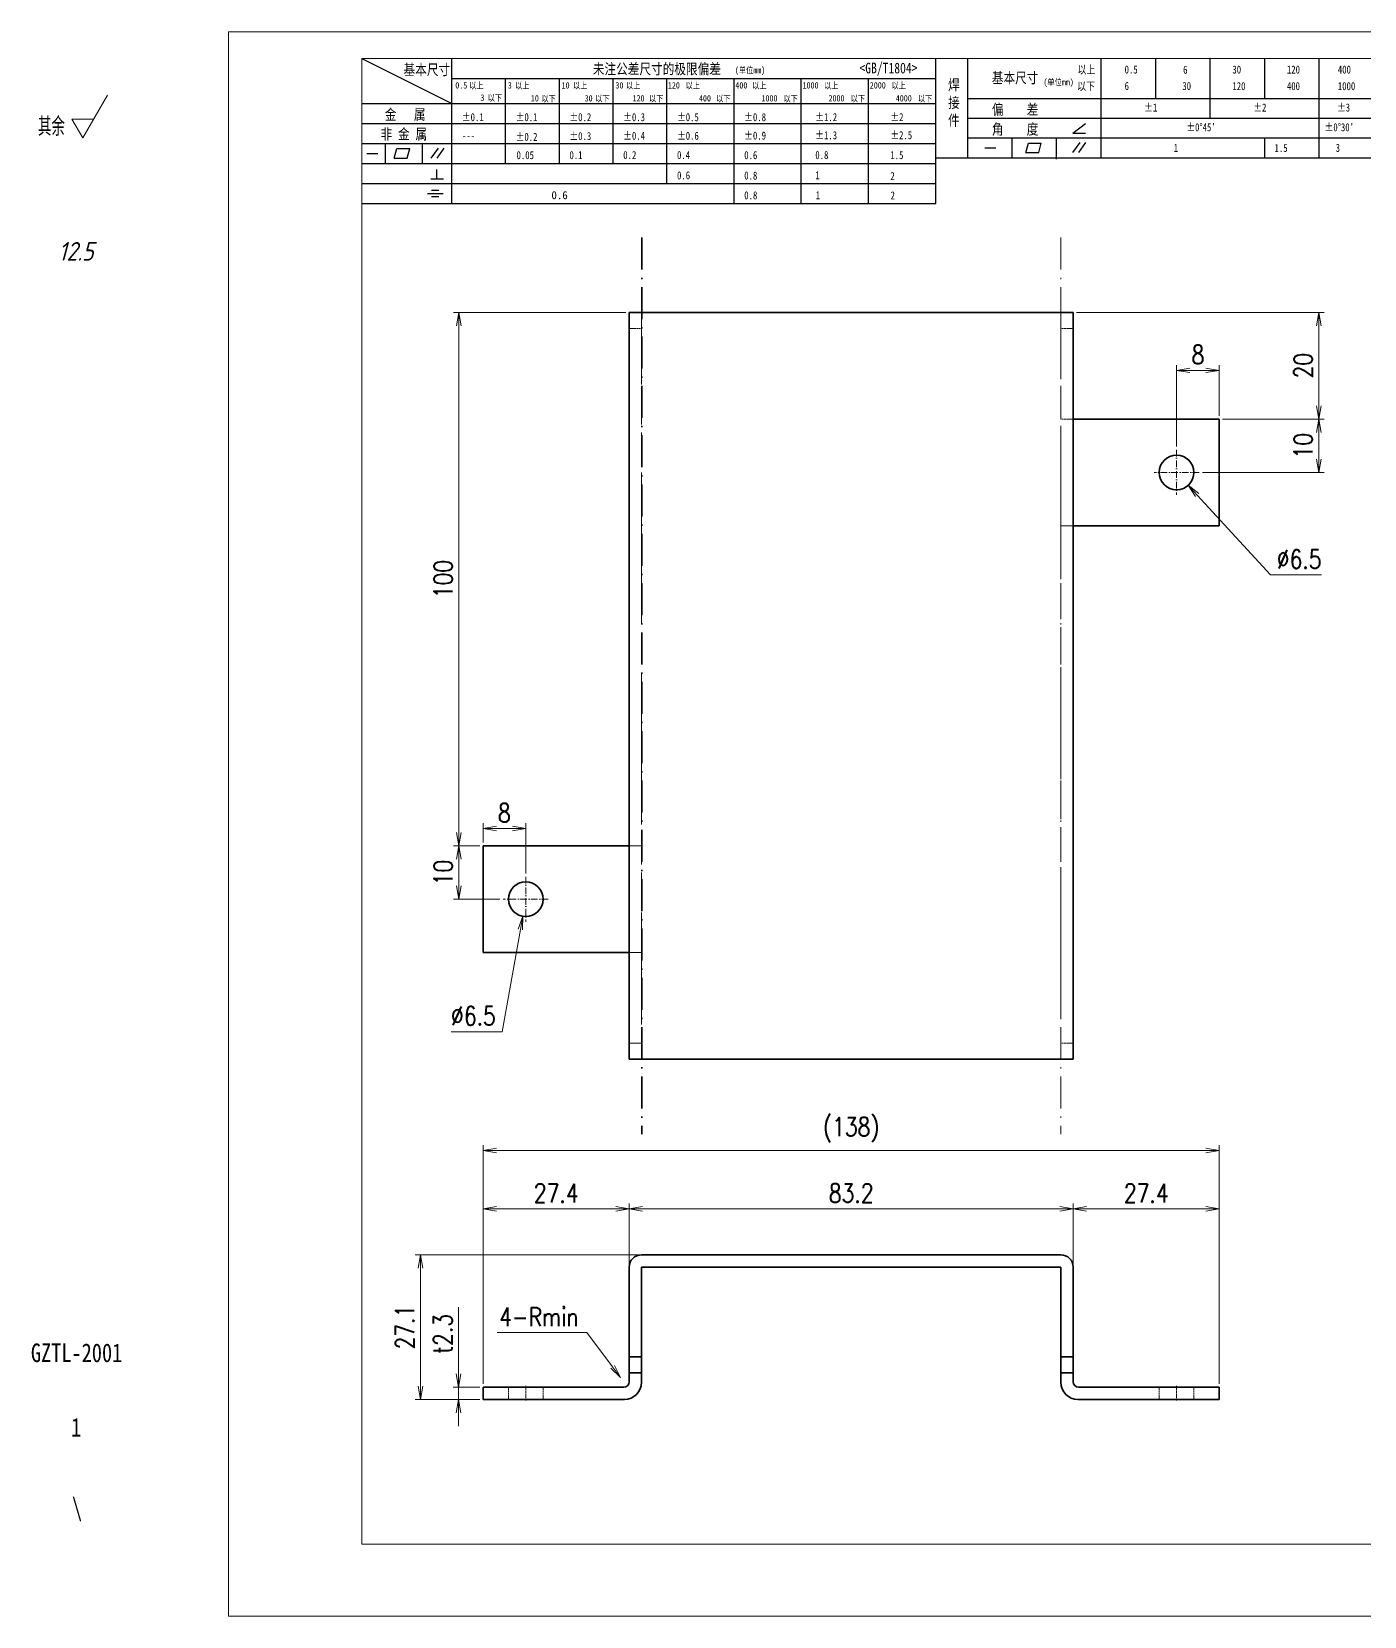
# Model space of a CAD drawing. Header units: millimetres. Extents: x 1333 to 58474, y -42879 to 3618.
# Drawn here: x 55382.7 to 55632.4, y 712.6 to 1009.6 of the extents above; entities that cross this region are included whole.
import ezdxf
from ezdxf.enums import TextEntityAlignment as Align

# ---------------------------------------------------------------- set-up
doc = ezdxf.new("R2010")
doc.units = ezdxf.units.MM
doc.header["$LTSCALE"] = 0.5
for name, pattern in [('AM_ISO02W050x2', [3.75, 3, -0.75]), ('AM_ISO08W050x2', [9, 6, -0.75, 1.5, -0.75]), ('DASHDOT', [18.5, 12, -3, 0.5, -3]), ('DASHED', [15, 12, -3]), ('DOT2', [0.125, 0, -0.125])]:
    doc.linetypes.add(name, pattern=pattern)
for name, color, linetype, lineweight in [('中心线', 2, 'AM_ISO08W050x2', 18), ('图框', 7, 'Continuous', 18), ('标注线', 3, 'Continuous', 18), ('虚线', 1, 'AM_ISO02W050x2', 18)]:
    doc.layers.add(name, color=color, linetype=linetype, lineweight=lineweight)
doc.layers.add('图\\M+19E79\\M+195B6\\M+18E9A', color=7, linetype='Continuous')
doc.layers.add('数量', color=7, linetype='Continuous')
doc.layers.add('打印', color=7, linetype='Continuous', lineweight=15, plot=False)
doc.layers.add('打印-禁用', color=7, linetype='Continuous', lineweight=15, plot=False)
doc.styles.add('DIM', font='romans.shx', dxfattribs={"width": 0.8, "bigfont": 'bigfont.shx'})
doc.styles.add('国标', font='simfang.ttf', dxfattribs={"width": 0.8})
doc.styles.add('机械长仿宋', font='gbenor.shx', dxfattribs={"height": 1, "bigfont": 'gbcbig.shx'})
doc.dimstyles.new('DEH 1-1$0', dxfattribs={"dimtxt": 3.5, "dimasz": 2.5, "dimexe": 1, "dimexo": 0.625, "dimgap": 1.2, "dimtad": 1, "dimzin": 9, "dimdsep": 46, "dimtxsty": 'DIM', "dimblk": 'OPEN', "dimcen": 0, "dimclrd": 8, "dimclre": 8, "dimclrt": 2, "dimazin": 2, "dimtfac": 0.5, "dimtmove": 0, "dimatfit": 3, "dimldrblk": 'OPEN', "dimfxl": 0, "dimtolj": 2, "dimlwd": 18, "dimlwe": 18, "dimarcsym": 0})
doc.dimstyles.new('DEH 1-1$3', dxfattribs={"dimtxt": 3.5, "dimasz": 2.5, "dimexe": 1, "dimexo": 0.625, "dimgap": 1.2, "dimtad": 1, "dimtoh": 1, "dimdsep": 46, "dimtxsty": 'DIM', "dimblk": 'OPEN', "dimcen": 0, "dimclrd": 8, "dimclre": 8, "dimclrt": 2, "dimazin": 2, "dimtfac": 0.5, "dimtofl": 0, "dimtmove": 0, "dimatfit": 3, "dimldrblk": 'OPEN', "dimfxl": 0, "dimtolj": 2, "dimlwd": 18, "dimlwe": 18, "dimarcsym": 0})
doc.dimstyles.new('DEH 1-1$4', dxfattribs={"dimtxt": 3.5, "dimasz": 2.5, "dimexe": 1, "dimexo": 0.625, "dimgap": 1.2, "dimtad": 1, "dimtoh": 1, "dimdsep": 46, "dimtxsty": 'DIM', "dimblk": 'OPEN', "dimcen": 0, "dimclrd": 8, "dimclre": 8, "dimclrt": 2, "dimazin": 2, "dimtfac": 0.5, "dimtofl": 0, "dimtmove": 0, "dimatfit": 3, "dimldrblk": 'OPEN', "dimfxl": 0, "dimtolj": 2, "dimlwd": 18, "dimlwe": 18, "dimarcsym": 0})

# ---------------------------------------------------------------- blocks, each defined once
blk = doc.blocks.new('FINISHER_TR')
at = {"layer": '标注线'}
for p, q in [((0, 0), (4.62, 8)), ((-2.02, 3.5), (0, 0)), ((2.02, 3.5), (-2.02, 3.5))]:
    blk.add_line(p, q, dxfattribs=at)
at = {"layer": '标注线', "color": 2, "style": '机械长仿宋', "oblique": 15}
blk.add_attdef('0.0', text='', height=3.5, dxfattribs=at).set_placement((2.03, -24.04), align=Align.BOTTOM_RIGHT)
blk = doc.blocks.new('其余12.5')
at = {"layer": '标注线'}
blk.add_blockref('FINISHER_TR', (0, 0), dxfattribs=at).add_auto_attribs({'0.0': '12.5'})
at = {"layer": '标注线', "color": 7, "linetype": 'DOT2', "style": '机械长仿宋'}
blk.add_text('其余', height=3.5, dxfattribs=at).set_placement((-8.38, 0.4))
blk = doc.blocks.new('GZDEH零件A3图框V01版')
at = {"layer": '图\\M+19E79\\M+195B6\\M+18E9A', "color": 9}
for p, q in [((2882.49, -1554.46), (2899.37, -1562.92)), ((2899.37, -1581.67), (2899.37, -1554.46)), ((2990.09, -1581.67), (2990.09, -1554.46)), ((2996.09, -1573.08), (2996.09, -1554.46)), ((3021.09, -1561.98), (3021.09, -1554.46)), ((3031.31, -1561.98), (3031.31, -1554.46)), ((3041.53, -1561.98), (3041.53, -1554.46)), ((3051.75, -1561.98), (3051.75, -1554.46)), ((3061.98, -1561.98), (3061.98, -1554.46)), ((2899.37, -1558.24), (2990.09, -1558.24)), ((2909.45, -1574.17), (2909.45, -1558.24)), ((2919.53, -1574.17), (2919.53, -1558.24)), ((2929.61, -1574.17), (2929.61, -1558.24)), ((2939.69, -1577.92), (2939.69, -1558.24)), ((2952.29, -1581.67), (2952.29, -1558.24)), ((2964.89, -1581.67), (2964.89, -1558.24)), ((2977.49, -1581.67), (2977.49, -1558.24)), ((2996.09, -1561.98), (3113.09, -1561.98)), ((3021.09, -1573.08), (3021.09, -1561.98)), ((3041.53, -1565.68), (3041.53, -1561.98)), ((3061.98, -1573.08), (3061.98, -1561.98)), ((2882.49, -1562.92), (2990.09, -1562.92)), ((2882.49, -1566.67), (2990.09, -1566.67)), ((2996.09, -1565.68), (3113.09, -1565.68)), ((3015.75, -1568.51), (3018.15, -1566.66)), ((2882.49, -1570.42), (2990.09, -1570.42)), ((2886.92, -1574.12), (2886.92, -1570.42)), ((2893.91, -1574.12), (2893.91, -1570.42)), ((2996.09, -1569.38), (3113.09, -1569.38)), ((3004.42, -1573.08), (3004.42, -1569.38)), ((3006.97, -1572.12), (3007.45, -1570.33)), ((3007.45, -1570.33), (3009.86, -1570.33)), ((3009.39, -1572.12), (3009.86, -1570.33)), ((3012.75, -1573.08), (3012.75, -1569.38)), ((3015.75, -1568.51), (3018.15, -1568.51)), ((3015.81, -1572.12), (3017.15, -1570.26)), ((3016.89, -1572.12), (3018.23, -1570.26)), ((3051.75, -1573.08), (3051.75, -1569.38)), ((2883.43, -1572.27), (2885.49, -1572.27)), ((2888.59, -1573.16), (2889.07, -1571.37)), ((2888.59, -1573.16), (2891, -1573.16)), ((2889.07, -1571.37), (2891.48, -1571.37)), ((2891, -1573.16), (2891.48, -1571.37)), ((2895.52, -1573.16), (2896.85, -1571.3)), ((2896.6, -1573.16), (2897.94, -1571.3)), ((2990.09, -1573.08), (3113.09, -1573.08)), ((2999.26, -1571.23), (3001.32, -1571.23)), ((3006.97, -1572.12), (3009.39, -1572.12)), ((3012.75, -1573.33), (3012.75, -1573.08)), ((2882.49, -1574.17), (2990.09, -1574.17)), ((2895.42, -1577.05), (2897.81, -1577.05)), ((2896.58, -1577.05), (2896.58, -1575.28)), ((2882.49, -1577.92), (2990.09, -1577.92)), ((2894.79, -1579.77), (2897.77, -1579.77)), ((2895.57, -1579.17), (2896.92, -1579.17)), ((2882.49, -1581.67), (2990.09, -1581.67)), ((2895.57, -1580.37), (2896.93, -1580.37))]:
    blk.add_line(p, q, dxfattribs=at)
at = {"layer": '图框', "linetype": 'Continuous'}
for p, q in [((2882.49, -1554.46), (2882.49, -1832.96)), ((3272.49, -1554.46), (2882.49, -1554.46)), ((2882.49, -1832.96), (3272.49, -1832.96))]:
    blk.add_line(p, q, dxfattribs=at)
at = {"layer": '打印-禁用', "linetype": 'Continuous'}
for p, q in [((2857.49, -1549.46), (2857.49, -1846.46)), ((3277.49, -1549.46), (2857.49, -1549.46)), ((2857.49, -1846.46), (3277.49, -1846.46))]:
    blk.add_line(p, q, dxfattribs=at)
at = {"layer": '图\\M+19E79\\M+195B6\\M+18E9A', "color": 9, "style": '国标', "width": 0.8}
for s, height, p in [('基本尺寸', 2, (2890.33, -1557.58)), ('未注公差尺寸的极限偏差', 2, (2925.81, -1557.44)), ('<GB/T1804>', 2, (2975.78, -1557.27)), ('以上', 1.5, (3016.64, -1557.33)), ('0.5', 1.5, (3025.49, -1557.3)), ('6', 1.5, (3036.45, -1557.34)), ('30', 1.5, (3045.69, -1557.31)), ('120', 1.5, (3055.91, -1557.31)), ('400', 1.5, (3065.46, -1557.31)), ('30', 1.2, (2930.04, -1560.11)), ('基本尺寸', 2, (3000.6, -1559.1)), ('以下', 1.5, (3016.58, -1560.43)), ('6', 1.5, (3025.49, -1560.38)), ('30', 1.5, (3036.31, -1560.39)), ('120', 1.5, (3045.69, -1560.41)), ('400', 1.5, (3055.91, -1560.41)), ('1000', 1.5, (3065.46, -1560.41)), ('金   属', 2, (2886.82, -1565.98)), ('±0.1', 1.5, (2901.27, -1566.23)), ('±0.1', 1.5, (2911.35, -1566.23)), ('±0.2', 1.5, (2921.43, -1566.23)), ('±0.3', 1.5, (2931.51, -1566.23)), ('±0.5', 1.5, (2941.59, -1566.23)), ('±0.8', 1.5, (2954.19, -1566.23)), ('±1.2', 1.5, (2967.51, -1566.23)), ('±2', 1.5, (2981.58, -1566.23)), ('偏    差', 2, (3000.6, -1565.04)), ('±1', 1.5, (3029.16, -1564.42)), ('±2', 1.5, (3049.61, -1564.42)), ('±3', 1.5, (3065.3, -1564.42)), ('非 金 属', 2, (2886.02, -1569.65)), ('±0.3', 1.5, (2921.43, -1569.77)), ('±0.4', 1.5, (2931.51, -1569.71)), ('±0.6', 1.5, (2941.59, -1569.71)), ('±0.9', 1.5, (2954.19, -1569.68)), ('±1.3', 1.5, (2967.51, -1569.62)), ('±2.5', 1.5, (2981.58, -1569.61)), ('角    度', 2, (3000.6, -1568.74)), ("±0%%D45'", 1.5, (3037.06, -1568.12)), ("±0%%D30'", 1.5, (3062.98, -1568.12)), ('---', 1.5, (2901.27, -1569.65)), ('±0.2', 1.5, (2911.35, -1569.92)), ('1', 1.5, (3034.69, -1571.98)), ('1.5', 1.5, (3053.59, -1572.01)), ('3', 1.5, (3065.05, -1571.98)), ('0.1', 1.5, (2921.43, -1573.34)), ('0.2', 1.5, (2931.51, -1573.33)), ('0.4', 1.5, (2941.59, -1573.33)), ('0.6', 1.5, (2954.19, -1573.35)), ('0.8', 1.5, (2967.51, -1573.33)), ('1.5', 1.5, (2981.58, -1573.34)), ('0.6', 1.5, (2941.59, -1577.14)), ('0.8', 1.5, (2954.19, -1577.17)), ('1', 1.5, (2967.51, -1577.12)), ('2', 1.5, (2981.58, -1577.26)), ('0.8', 1.5, (2954.19, -1580.87)), ('1', 1.5, (2967.59, -1580.86)), ('2', 1.5, (2981.62, -1580.89))]:
    blk.add_text(s, height=height, dxfattribs=at).set_placement(p)
at = {"layer": '图\\M+19E79\\M+195B6\\M+18E9A', "color": 9, "lineweight": 15, "style": '国标', "width": 0.8}
for s, p in [('(单位mm)', (2952.44, -1557.27)), ('0.5', (2900.03, -1560.11)), ('以上', (2902.64, -1560.16)), ('3', (2909.88, -1560.11)), ('以上', (2911.25, -1560.16)), ('10', (2919.96, -1560.11)), ('以上', (2922.09, -1560.16)), ('以上', (2932.02, -1560.16)), ('120', (2939.88, -1560.11)), ('以上', (2943.21, -1560.16)), ('400', (2952.52, -1560.11)), ('以上', (2955.68, -1560.16)), ('1000', (2965.12, -1560.11)), ('以上', (2969.16, -1560.16)), ('2000', (2977.72, -1560.11)), ('以上', (2981.8, -1560.16)), ('(单位mm)', (3010.27, -1559.51)), ('3', (2904.73, -1562.41)), ('以下', (2906.1, -1562.46)), ('10', (2914.19, -1562.54)), ('以下', (2916.18, -1562.59)), ('30', (2924.27, -1562.54)), ('以下', (2926.26, -1562.59)), ('120', (2933.26, -1562.54)), ('以下', (2936.34, -1562.59)), ('400', (2945.7, -1562.54)), ('以下', (2948.94, -1562.59)), ('1000', (2957.41, -1562.54)), ('以下', (2961.54, -1562.59)), ('2000', (2969.99, -1562.54)), ('以下', (2974.14, -1562.59)), ('4000', (2982.59, -1562.54)), ('以下', (2986.74, -1562.59))]:
    blk.add_text(s, height=1.2, dxfattribs=at).set_placement(p)
at = {"layer": '图\\M+19E79\\M+195B6\\M+18E9A', "color": 9, "lineweight": 13, "style": '国标'}
blk.add_text('0.6', height=1.5, dxfattribs=at).set_placement((2918.05, -1580.85))
at = {"layer": '图\\M+19E79\\M+195B6\\M+18E9A', "color": 9, "insert": (2992.39, -1558.41), "char_height": 2, "width": 3.1877, "attachment_point": 1, "style": '国标'}
blk.add_mtext('焊\\P接\\P件', dxfattribs=at)
at = {"layer": '图\\M+19E79\\M+195B6\\M+18E9A', "color": 9, "insert": (2911.51, -1573.37), "char_height": 1.5, "attachment_point": 7, "style": '国标'}
blk.add_mtext_dynamic_manual_height_columns('0.05', width=5.1982, gutter_width=12.5, heights=[0], dxfattribs=at)
blk = doc.blocks.new('DEH A3')
at = {"layer": '图框'}
blk.add_blockref('GZDEH零件A3图框V01版', (-2857.49, 1846.46), dxfattribs=at)
blk = doc.blocks.new('_Open')
at = {"color": 0, "linetype": 'ByBlock', "lineweight": -2}
for p, q in [((-1, 0.17), (0, 0)), ((-1, -0.17), (0, 0)), ((0, 0), (-1, 0))]:
    blk.add_line(p, q, dxfattribs=at)
blk = doc.blocks.new('*D130')
at = {"layer": 'Defpoints', "color": 0, "transparency": 16777216}
for p in [(55467.26, 860.2), (55467.26, 856.95), (55475.26, 851.18)]:
    blk.add_point(p, dxfattribs=at)
at = {"layer": '标注线', "color": 8, "lineweight": 18, "transparency": 16777216}
for p, q in [((55467.26, 857.58), (55467.26, 861.2)), ((55472.76, 860.2), (55469.76, 860.2)), ((55475.26, 851.8), (55475.26, 861.2))]:
    blk.add_line(p, q, dxfattribs=at)
at = {"layer": '标注线', "color": 8, "lineweight": 18, "transparency": 16777216, "xscale": 2.5, "yscale": 2.5, "zscale": 2.5, "rotation": 180}
blk.add_blockref('_Open', (55467.26, 860.2), dxfattribs=at)
at = {"layer": '标注线', "color": 8, "lineweight": 18, "transparency": 16777216, "xscale": 2.5, "yscale": 2.5, "zscale": 2.5}
blk.add_blockref('_Open', (55475.26, 860.2), dxfattribs=at)
at = {"layer": '标注线', "color": 2, "transparency": 16777216, "insert": (55471.26, 863.15), "char_height": 3.5, "attachment_point": 5, "style": 'DIM'}
blk.add_mtext('\\A2;8', dxfattribs=at)
blk = doc.blocks.new('*D131')
at = {"layer": 'Defpoints', "color": 0, "transparency": 16777216}
for p in [(55462.73, 856.95), (55467.26, 856.95), (55471.03, 846.95)]:
    blk.add_point(p, dxfattribs=at)
at = {"layer": '标注线', "color": 8, "lineweight": 18, "transparency": 16777216}
for p, q in [((55466.63, 856.95), (55461.73, 856.95)), ((55462.73, 849.45), (55462.73, 854.45)), ((55470.41, 846.95), (55461.73, 846.95))]:
    blk.add_line(p, q, dxfattribs=at)
at = {"layer": '标注线', "color": 8, "lineweight": 18, "transparency": 16777216, "xscale": 2.5, "yscale": 2.5, "zscale": 2.5}
for p, rotation in [((55462.73, 856.95), 90), ((55462.73, 846.95), 270)]:
    blk.add_blockref('_Open', p, dxfattribs=dict(at, rotation=rotation))
at = {"layer": '标注线', "color": 2, "transparency": 16777216, "insert": (55459.78, 851.95), "char_height": 3.5, "attachment_point": 5, "rotation": 90, "style": 'DIM'}
blk.add_mtext('\\A2;10', dxfattribs=at)
blk = doc.blocks.new('*D132')
at = {"layer": 'Defpoints', "color": 0, "transparency": 16777216}
for p in [(55462.73, 956.95), (55494.66, 956.95), (55467.26, 856.95)]:
    blk.add_point(p, dxfattribs=at)
at = {"layer": '标注线', "color": 8, "lineweight": 18, "transparency": 16777216}
for p, q in [((55494.03, 956.95), (55461.73, 956.95)), ((55462.73, 859.45), (55462.73, 954.45)), ((55466.63, 856.95), (55461.73, 856.95))]:
    blk.add_line(p, q, dxfattribs=at)
at = {"layer": '标注线', "color": 8, "lineweight": 18, "transparency": 16777216, "xscale": 2.5, "yscale": 2.5, "zscale": 2.5}
for p, rotation in [((55462.73, 956.95), 90), ((55462.73, 856.95), 270)]:
    blk.add_blockref('_Open', p, dxfattribs=dict(at, rotation=rotation))
at = {"layer": '标注线', "color": 2, "transparency": 16777216, "insert": (55459.78, 906.95), "char_height": 3.5, "attachment_point": 5, "rotation": 90, "style": 'DIM'}
blk.add_mtext('\\A2;100', dxfattribs=at)
blk = doc.blocks.new('*D133')
at = {"layer": 'Defpoints', "color": 0, "transparency": 16777216}
for p in [(55467.26, 788.91), (55494.66, 778.01), (55467.26, 755.51)]:
    blk.add_point(p, dxfattribs=at)
at = {"layer": '标注线', "color": 8, "lineweight": 18, "transparency": 16777216}
for p, q in [((55467.26, 756.13), (55467.26, 789.91)), ((55492.16, 788.91), (55469.76, 788.91)), ((55494.66, 778.63), (55494.66, 789.91))]:
    blk.add_line(p, q, dxfattribs=at)
at = {"layer": '标注线', "color": 8, "lineweight": 18, "transparency": 16777216, "xscale": 2.5, "yscale": 2.5, "zscale": 2.5, "rotation": 180}
blk.add_blockref('_Open', (55467.26, 788.91), dxfattribs=at)
at = {"layer": '标注线', "color": 8, "lineweight": 18, "transparency": 16777216, "xscale": 2.5, "yscale": 2.5, "zscale": 2.5}
blk.add_blockref('_Open', (55494.66, 788.91), dxfattribs=at)
at = {"layer": '标注线', "color": 2, "transparency": 16777216, "insert": (55480.96, 791.86), "char_height": 3.5, "attachment_point": 5, "style": 'DIM'}
blk.add_mtext('\\A2;27.4', dxfattribs=at)
blk = doc.blocks.new('*D134')
at = {"layer": 'Defpoints', "color": 0, "transparency": 16777216}
for p in [(55577.86, 788.91), (55494.66, 778.01), (55577.86, 778.01)]:
    blk.add_point(p, dxfattribs=at)
at = {"layer": '标注线', "color": 8, "lineweight": 18, "transparency": 16777216}
for p, q in [((55494.66, 778.63), (55494.66, 789.91)), ((55497.16, 788.91), (55575.36, 788.91)), ((55577.86, 778.63), (55577.86, 789.91))]:
    blk.add_line(p, q, dxfattribs=at)
at = {"layer": '标注线', "color": 8, "lineweight": 18, "transparency": 16777216, "xscale": 2.5, "yscale": 2.5, "zscale": 2.5, "rotation": 180}
blk.add_blockref('_Open', (55494.66, 788.91), dxfattribs=at)
at = {"layer": '标注线', "color": 8, "lineweight": 18, "transparency": 16777216, "xscale": 2.5, "yscale": 2.5, "zscale": 2.5}
blk.add_blockref('_Open', (55577.86, 788.91), dxfattribs=at)
at = {"layer": '标注线', "color": 2, "transparency": 16777216, "insert": (55536.26, 791.86), "char_height": 3.5, "attachment_point": 5, "style": 'DIM'}
blk.add_mtext('\\A2;83.2', dxfattribs=at)
blk = doc.blocks.new('*D135')
at = {"layer": 'Defpoints', "color": 0, "transparency": 16777216}
for p in [(55605.26, 788.91), (55577.86, 778.01), (55605.26, 755.51)]:
    blk.add_point(p, dxfattribs=at)
at = {"layer": '标注线', "color": 8, "lineweight": 18, "transparency": 16777216}
for p, q in [((55577.86, 778.63), (55577.86, 789.91)), ((55580.36, 788.91), (55602.76, 788.91)), ((55605.26, 756.13), (55605.26, 789.91))]:
    blk.add_line(p, q, dxfattribs=at)
at = {"layer": '标注线', "color": 8, "lineweight": 18, "transparency": 16777216, "xscale": 2.5, "yscale": 2.5, "zscale": 2.5, "rotation": 180}
blk.add_blockref('_Open', (55577.86, 788.91), dxfattribs=at)
at = {"layer": '标注线', "color": 8, "lineweight": 18, "transparency": 16777216, "xscale": 2.5, "yscale": 2.5, "zscale": 2.5}
blk.add_blockref('_Open', (55605.26, 788.91), dxfattribs=at)
at = {"layer": '标注线', "color": 2, "transparency": 16777216, "insert": (55591.56, 791.86), "char_height": 3.5, "attachment_point": 5, "style": 'DIM'}
blk.add_mtext('\\A2;27.4', dxfattribs=at)
blk = doc.blocks.new('*D136')
at = {"layer": 'Defpoints', "color": 0, "transparency": 16777216}
for p in [(55577.86, 956.95), (55605.26, 936.95), (55623.92, 936.95)]:
    blk.add_point(p, dxfattribs=at)
at = {"layer": '标注线', "color": 8, "lineweight": 18, "transparency": 16777216}
for p, q in [((55578.48, 956.95), (55624.92, 956.95)), ((55623.92, 954.45), (55623.92, 939.45)), ((55605.88, 936.95), (55624.92, 936.95))]:
    blk.add_line(p, q, dxfattribs=at)
at = {"layer": '标注线', "color": 8, "lineweight": 18, "transparency": 16777216, "xscale": 2.5, "yscale": 2.5, "zscale": 2.5}
for p, rotation in [((55623.92, 956.95), 90), ((55623.92, 936.95), 270)]:
    blk.add_blockref('_Open', p, dxfattribs=dict(at, rotation=rotation))
at = {"layer": '标注线', "color": 2, "transparency": 16777216, "insert": (55620.97, 946.95), "char_height": 3.5, "attachment_point": 5, "rotation": 90, "style": 'DIM'}
blk.add_mtext('\\A2;20', dxfattribs=at)
blk = doc.blocks.new('*D137')
at = {"layer": 'Defpoints', "color": 0, "transparency": 16777216}
for p in [(55605.26, 936.95), (55601.48, 926.95), (55623.92, 926.95)]:
    blk.add_point(p, dxfattribs=at)
at = {"layer": '标注线', "color": 8, "lineweight": 18, "transparency": 16777216}
for p, q in [((55605.88, 936.95), (55624.92, 936.95)), ((55623.92, 934.45), (55623.92, 929.45)), ((55602.11, 926.95), (55624.92, 926.95))]:
    blk.add_line(p, q, dxfattribs=at)
at = {"layer": '标注线', "color": 8, "lineweight": 18, "transparency": 16777216, "xscale": 2.5, "yscale": 2.5, "zscale": 2.5}
for p, rotation in [((55623.92, 936.95), 90), ((55623.92, 926.95), 270)]:
    blk.add_blockref('_Open', p, dxfattribs=dict(at, rotation=rotation))
at = {"layer": '标注线', "color": 2, "transparency": 16777216, "insert": (55620.97, 931.95), "char_height": 3.5, "attachment_point": 5, "rotation": 90, "style": 'DIM'}
blk.add_mtext('\\A2;10', dxfattribs=at)
blk = doc.blocks.new('*D138')
at = {"layer": 'Defpoints', "color": 0, "transparency": 16777216}
for p in [(55605.26, 946.08), (55605.26, 936.95), (55597.26, 931.18)]:
    blk.add_point(p, dxfattribs=at)
at = {"layer": '标注线', "color": 8, "lineweight": 18, "transparency": 16777216}
for p, q in [((55597.26, 931.8), (55597.26, 947.08)), ((55599.76, 946.08), (55602.76, 946.08)), ((55605.26, 937.58), (55605.26, 947.08))]:
    blk.add_line(p, q, dxfattribs=at)
at = {"layer": '标注线', "color": 8, "lineweight": 18, "transparency": 16777216, "xscale": 2.5, "yscale": 2.5, "zscale": 2.5, "rotation": 180}
blk.add_blockref('_Open', (55597.26, 946.08), dxfattribs=at)
at = {"layer": '标注线', "color": 8, "lineweight": 18, "transparency": 16777216, "xscale": 2.5, "yscale": 2.5, "zscale": 2.5}
blk.add_blockref('_Open', (55605.26, 946.08), dxfattribs=at)
at = {"layer": '标注线', "color": 2, "transparency": 16777216, "insert": (55601.26, 949.03), "char_height": 3.5, "attachment_point": 5, "style": 'DIM'}
blk.add_mtext('\\A2;8', dxfattribs=at)
blk = doc.blocks.new('*D139')
at = {"layer": 'Defpoints', "color": 0, "transparency": 16777216}
for p in [(55455.54, 780.31), (55496.96, 780.31), (55467.26, 753.21)]:
    blk.add_point(p, dxfattribs=at)
at = {"layer": '标注线', "color": 8, "lineweight": 18, "transparency": 16777216}
for p, q in [((55496.33, 780.31), (55454.54, 780.31)), ((55455.54, 755.71), (55455.54, 777.81)), ((55466.63, 753.21), (55454.54, 753.21))]:
    blk.add_line(p, q, dxfattribs=at)
at = {"layer": '标注线', "color": 8, "lineweight": 18, "transparency": 16777216, "xscale": 2.5, "yscale": 2.5, "zscale": 2.5}
for p, rotation in [((55455.54, 780.31), 90), ((55455.54, 753.21), 270)]:
    blk.add_blockref('_Open', p, dxfattribs=dict(at, rotation=rotation))
at = {"layer": '标注线', "color": 2, "transparency": 16777216, "insert": (55452.59, 766.76), "char_height": 3.5, "attachment_point": 5, "rotation": 90, "style": 'DIM'}
blk.add_mtext('\\A2;27.1', dxfattribs=at)
blk = doc.blocks.new('*D140')
at = {"layer": 'Defpoints', "color": 0, "transparency": 16777216}
for p in [(55462.67, 755.51), (55467.26, 755.51), (55467.26, 753.21)]:
    blk.add_point(p, dxfattribs=at)
at = {"layer": '标注线', "color": 8, "lineweight": 18, "transparency": 16777216}
for p, q in [((55462.67, 758.01), (55462.67, 770.51)), ((55466.63, 755.51), (55461.67, 755.51)), ((55462.67, 753.21), (55462.67, 755.51)), ((55466.63, 753.21), (55461.67, 753.21)), ((55462.67, 750.71), (55462.67, 748.21))]:
    blk.add_line(p, q, dxfattribs=at)
at = {"layer": '标注线', "color": 8, "lineweight": 18, "transparency": 16777216, "xscale": 2.5, "yscale": 2.5, "zscale": 2.5}
for p, rotation in [((55462.67, 755.51), 270), ((55462.67, 753.21), 90)]:
    blk.add_blockref('_Open', p, dxfattribs=dict(at, rotation=rotation))
at = {"layer": '标注线', "color": 2, "transparency": 16777216, "insert": (55459.72, 765.51), "char_height": 3.5, "attachment_point": 5, "rotation": 90, "style": 'DIM'}
blk.add_mtext('\\A2;t2.3', dxfattribs=at)
blk = doc.blocks.new('*D142')
at = {"layer": 'Defpoints', "color": 0, "transparency": 16777216}
for p in [(55595.06, 929.35), (55599.45, 924.55)]:
    blk.add_point(p, dxfattribs=at)
at = {"layer": '标注线', "color": 8, "lineweight": 18, "transparency": 16777216}
for p, q in [((55614.83, 907.74), (55601.14, 922.71)), ((55624.43, 907.74), (55614.83, 907.74))]:
    blk.add_line(p, q, dxfattribs=at)
at = {"layer": '标注线', "color": 8, "lineweight": 18, "transparency": 16777216, "xscale": 2.5, "yscale": 2.5, "zscale": 2.5, "rotation": 132.4460435005302}
blk.add_blockref('_Open', (55599.45, 924.55), dxfattribs=at)
at = {"layer": '标注线', "color": 2, "transparency": 16777216, "insert": (55620.23, 910.69), "char_height": 3.5, "attachment_point": 5, "style": 'DIM'}
blk.add_mtext('\\A2;∅6.5', dxfattribs=at)
blk = doc.blocks.new('*D143')
at = {"layer": 'Defpoints', "color": 0, "transparency": 16777216}
for p in [(55475.82, 850.15), (55474.69, 843.75)]:
    blk.add_point(p, dxfattribs=at)
at = {"layer": '标注线', "color": 8, "lineweight": 18, "transparency": 16777216}
for p, q in [((55470.85, 822.12), (55474.25, 841.29)), ((55461.25, 822.12), (55470.85, 822.12))]:
    blk.add_line(p, q, dxfattribs=at)
at = {"layer": '标注线', "color": 8, "lineweight": 18, "transparency": 16777216, "xscale": 2.5, "yscale": 2.5, "zscale": 2.5, "rotation": 79.93376767367087}
blk.add_blockref('_Open', (55474.69, 843.75), dxfattribs=at)
at = {"layer": '标注线', "color": 2, "transparency": 16777216, "insert": (55465.45, 825.07), "char_height": 3.5, "attachment_point": 5, "style": 'DIM'}
blk.add_mtext('\\A2;∅6.5', dxfattribs=at)
blk = doc.blocks.new('*D144')
at = {"layer": 'Defpoints', "color": 0, "transparency": 16777216}
for p in [(55493.05, 757.31), (55493.66, 756.51)]:
    blk.add_point(p, dxfattribs=at)
at = {"layer": '标注线', "color": 8, "lineweight": 18, "transparency": 16777216}
for p, q in [((55469.9, 765.73), (55486.7, 765.73)), ((55486.7, 765.73), (55491.55, 759.3))]:
    blk.add_line(p, q, dxfattribs=at)
at = {"layer": '标注线', "color": 8, "lineweight": 18, "transparency": 16777216, "xscale": 2.5, "yscale": 2.5, "zscale": 2.5, "rotation": 307.0490357405636}
blk.add_blockref('_Open', (55493.05, 757.31), dxfattribs=at)
at = {"layer": '标注线', "color": 2, "transparency": 16777216, "insert": (55477.7, 768.68), "char_height": 3.5, "attachment_point": 5, "style": 'DIM'}
blk.add_mtext('\\A2;{\\Fromans,bigfont|c134;4-Rmin}', dxfattribs=at)
blk = doc.blocks.new('*D149')
at = {"layer": 'Defpoints', "color": 0, "transparency": 16777216}
for p in [(55605.26, 799.87), (55467.26, 755.51), (55605.26, 756.13)]:
    blk.add_point(p, dxfattribs=at)
at = {"layer": '标注线', "color": 8, "lineweight": 18, "transparency": 16777216}
for p, q in [((55467.26, 756.13), (55467.26, 800.87)), ((55469.76, 799.87), (55602.76, 799.87)), ((55605.26, 756.76), (55605.26, 800.87))]:
    blk.add_line(p, q, dxfattribs=at)
at = {"layer": '标注线', "color": 8, "lineweight": 18, "transparency": 16777216, "xscale": 2.5, "yscale": 2.5, "zscale": 2.5, "rotation": 180}
blk.add_blockref('_Open', (55467.26, 799.87), dxfattribs=at)
at = {"layer": '标注线', "color": 8, "lineweight": 18, "transparency": 16777216, "xscale": 2.5, "yscale": 2.5, "zscale": 2.5}
blk.add_blockref('_Open', (55605.26, 799.87), dxfattribs=at)
at = {"layer": '标注线', "color": 2, "transparency": 16777216, "insert": (55536.26, 803.74), "char_height": 3.5, "attachment_point": 5, "style": 'DIM'}
blk.add_mtext('\\A2;(138)', dxfattribs=at)

msp = doc.modelspace()

# ---------------------------------------------------------------- linework, layer by layer
at = {"color": 7, "lineweight": 35}
for p, q in [((55494.656, 956.952), (55494.656, 816.952)), ((55575.556, 956.952), (55496.956, 956.952)), ((55577.856, 956.952), (55577.856, 816.952)), ((55605.256, 936.952), (55578.856, 936.952)), ((55605.256, 936.952), (55605.256, 916.952)), ((55578.856, 916.952), (55605.256, 916.952)), ((55493.656, 856.952), (55467.256, 856.952)), ((55467.256, 836.952), (55467.256, 856.952)), ((55493.656, 836.952), (55467.256, 836.952)), ((55575.556, 816.952), (55496.956, 816.952)), ((55575.556, 780.309), (55496.956, 780.309)), ((55497.056, 778.009), (55575.556, 778.009)), ((55493.656, 755.509), (55467.256, 755.509)), ((55578.856, 755.509), (55605.256, 755.509)), ((55467.256, 753.209), (55493.756, 753.209)), ((55578.756, 753.209), (55605.256, 753.209))]:
    msp.add_line(p, q, dxfattribs=at)
at = {"color": 7, "lineweight": 35, "ltscale": 0.0575}
for p, q in [((55494.656, 956.952), (55496.956, 956.952)), ((55575.556, 956.952), (55577.856, 956.952)), ((55494.656, 816.952), (55496.956, 816.952)), ((55575.556, 816.952), (55577.856, 816.952)), ((55496.956, 761.209), (55494.656, 761.209)), ((55577.856, 761.209), (55575.556, 761.209)), ((55496.956, 758.209), (55494.656, 758.209)), ((55577.856, 758.209), (55575.556, 758.209)), ((55467.256, 755.509), (55467.256, 753.209)), ((55605.256, 755.509), (55605.256, 753.209))]:
    msp.add_line(p, q, dxfattribs=at)
at = {"color": 7, "lineweight": 35, "ltscale": 0.025}
for p, q in [((55578.856, 936.952), (55577.856, 936.952)), ((55577.856, 916.952), (55578.856, 916.952)), ((55494.656, 856.952), (55493.656, 856.952)), ((55494.656, 836.952), (55493.656, 836.952))]:
    msp.add_line(p, q, dxfattribs=at)
at = {"color": 7, "lineweight": 35, "ltscale": 0.42}
for p, q in [((55494.656, 778.009), (55494.656, 761.209)), ((55575.556, 778.009), (55575.556, 761.209)), ((55577.856, 761.209), (55577.856, 778.009))]:
    msp.add_line(p, q, dxfattribs=at)
at = {"color": 7, "lineweight": 35, "ltscale": 0.4175}
msp.add_line((55496.956, 761.209), (55496.956, 777.909), dxfattribs=at)
at = {"color": 7, "lineweight": 35, "ltscale": 0.075}
for p, q in [((55494.656, 761.209), (55494.656, 758.209)), ((55496.956, 758.209), (55496.956, 761.209)), ((55575.556, 758.209), (55575.556, 761.209)), ((55577.856, 761.209), (55577.856, 758.209))]:
    msp.add_line(p, q, dxfattribs=at)
at = {"color": 7, "lineweight": 35, "ltscale": 0.0425}
for p, q in [((55494.656, 758.209), (55494.656, 756.509)), ((55577.856, 758.209), (55577.856, 756.509))]:
    msp.add_line(p, q, dxfattribs=at)
at = {"color": 7, "lineweight": 35, "ltscale": 0.045}
for p, q in [((55496.956, 756.409), (55496.956, 758.209)), ((55575.556, 758.209), (55575.556, 756.409))]:
    msp.add_line(p, q, dxfattribs=at)
at = {"color": 7, "lineweight": 35}
for centre in [(55597.256, 926.952), (55475.256, 846.952)]:
    msp.add_circle(centre, 3.25, dxfattribs=at)
for centre, radius, start, end in [((55496.956, 778.009), 2.3, 90, 180), ((55575.556, 778.009), 2.3, 0, 90), ((55497.056, 777.909), 0.1, 90, 180), ((55493.656, 756.509), 1, 270.00745, 359.99256), ((55493.755, 756.41), 3.2, 270.00361, 359.99637), ((55578.756, 756.41), 3.2, 180.00358, 269.99642), ((55578.856, 756.509), 1, 180.00742, 269.99258)]:
    msp.add_arc(centre, radius, start, end, dxfattribs=at)
at = {"layer": '中心线', "linetype": 'DASHDOT', "lineweight": 13}
for p, q in [((55496.956, 970.952), (55496.956, 802.952)), ((55497.056, 970.952), (55497.056, 802.952)), ((55575.556, 970.952), (55575.556, 802.952))]:
    msp.add_line(p, q, dxfattribs=at)
at = {"layer": '中心线', "linetype": 'DASHDOT', "lineweight": 13, "ltscale": 0.21125}
for p, q in [((55597.256, 931.177), (55597.256, 922.727)), ((55601.481, 926.952), (55593.031, 926.952)), ((55475.256, 851.177), (55475.256, 842.727)), ((55479.481, 846.952), (55471.031, 846.952))]:
    msp.add_line(p, q, dxfattribs=at)
at = {"layer": '中心线', "linetype": 'DASHDOT', "lineweight": 13, "ltscale": 0.069}
for p, q in [((55475.256, 752.979), (55475.256, 755.739)), ((55597.256, 752.979), (55597.256, 755.739))]:
    msp.add_line(p, q, dxfattribs=at)
at = {"layer": '打印'}
msp.add_lwpolyline([(55419.514, 1009.555), (55839.514, 1009.555), (55839.514, 712.555), (55419.514, 712.555)], close=True, dxfattribs=at)
at = {"layer": '虚线', "linetype": 'DASHED', "lineweight": 13}
for p, q in [((55496.956, 956.952), (55496.956, 816.952)), ((55575.556, 816.952), (55575.556, 956.952))]:
    msp.add_line(p, q, dxfattribs=at)
at = {"layer": '虚线', "linetype": 'DASHED', "lineweight": 13, "ltscale": 0.0575}
for p, q in [((55494.656, 953.952), (55496.956, 953.952)), ((55577.856, 953.952), (55575.556, 953.952)), ((55577.856, 936.952), (55575.556, 936.952)), ((55575.556, 916.952), (55577.856, 916.952)), ((55496.956, 856.952), (55494.656, 856.952)), ((55496.956, 836.952), (55494.656, 836.952)), ((55496.956, 819.952), (55494.656, 819.952)), ((55577.856, 819.952), (55575.556, 819.952)), ((55494.656, 761.209), (55496.956, 761.209)), ((55577.856, 761.209), (55575.556, 761.209)), ((55472.006, 753.209), (55472.006, 755.509)), ((55478.506, 753.209), (55478.506, 755.509)), ((55594.006, 753.209), (55594.006, 755.509)), ((55600.506, 753.209), (55600.506, 755.509))]:
    msp.add_line(p, q, dxfattribs=at)

# ---------------------------------------------------------------- block references
at = {"layer": '图框'}
msp.add_blockref('DEH A3', (55419.514, 712.555), dxfattribs=at)
at = {"layer": '标注线'}
msp.add_blockref('其余12.5', (55392.222, 989.631), dxfattribs=at)

# ---------------------------------------------------------------- texts
at = {"layer": '图\\M+19E79\\M+195B6\\M+18E9A', "color": 3, "style": '国标', "width": 0.8}
msp.add_text('GZTL-2001', height=3.5, dxfattribs=at).set_placement((55382.495, 760.198))
msp.add_text('\\', height=3.5, dxfattribs=at).set_placement((55391.15, 731.205), align=Align.CENTER)
at = {"layer": '数量', "color": 3, "style": '国标', "width": 0.8}
msp.add_text('1', height=3.5, dxfattribs=at).set_placement((55390.996, 746.237), align=Align.CENTER)

# ---------------------------------------------------------------- dimensions: what is measured, and where the dimension line sits
at = {"layer": '标注线'}
for base, p1, p2, override, picture, middle in [((55462.731, 956.952), (55467.256, 856.952), (55494.656, 956.952), {"dimarcsym": 1}, '*D132', (55459.781, 906.952)), ((55623.916, 936.952), (55577.856, 956.952), (55605.256, 936.952), {"dimarcsym": 1}, '*D136', (55620.966, 946.952)), ((55623.916, 926.952), (55605.256, 936.952), (55601.481, 926.952), {"dimarcsym": 1}, '*D137', (55620.966, 931.952)), ((55462.731, 856.952), (55471.031, 846.952), (55467.256, 856.952), {"dimarcsym": 1}, '*D131', (55459.781, 851.952)), ((55455.545, 780.309), (55467.256, 753.209), (55496.956, 780.309), {"dimarcsym": 1}, '*D139', (55452.595, 766.759)), ((55462.666, 755.509), (55467.256, 753.209), (55467.256, 755.509), {"dimpost": 't<>', "dimarcsym": 1}, '*D140', (55459.716, 765.509))]:
    dim = msp.add_linear_dim(base=base, p1=p1, p2=p2, angle=90, dimstyle='DEH 1-1$0', override=override, dxfattribs=at)
    dim.commit()
    dim.dimension.update_dxf_attribs({"geometry": picture, "text_midpoint": middle})
for base, p1, p2, override, picture, middle in [((55605.256, 946.079), (55597.256, 931.177), (55605.256, 936.952), {"dimarcsym": 1}, '*D138', (55601.256, 949.029)), ((55467.256, 860.198), (55475.256, 851.177), (55467.256, 856.952), {"dimarcsym": 1}, '*D130', (55471.256, 863.148)), ((55605.256, 799.872), (55467.256, 755.509), (55605.256, 756.134), {"dimpost": '(<>)', "dimarcsym": 1}, '*D149', (55536.256, 803.738)), ((55467.256, 788.907), (55494.656, 778.009), (55467.256, 755.509), {"dimarcsym": 1}, '*D133', (55480.956, 791.857)), ((55577.856, 788.907), (55494.656, 778.009), (55577.856, 778.009), {"dimarcsym": 1}, '*D134', (55536.256, 791.857)), ((55605.256, 788.907), (55577.856, 778.009), (55605.256, 755.509), {"dimarcsym": 1}, '*D135', (55591.556, 791.857))]:
    dim = msp.add_linear_dim(base=base, p1=p1, p2=p2, dimstyle='DEH 1-1$0', override=override, dxfattribs=at)
    dim.commit()
    dim.dimension.update_dxf_attribs({"geometry": picture, "text_midpoint": middle})
for p1, p2, picture, middle in [((55595.062, 929.35), (55599.449, 924.554), '*D142', (55620.227, 907.74)), ((55475.824, 850.152), (55474.688, 843.752), '*D143', (55465.448, 822.121))]:
    dim = msp.add_diameter_dim_2p(p1=p1, p2=p2, dimstyle='DEH 1-1$3', override={"dimarcsym": 1}, dxfattribs=at)
    dim.commit()
    dim.dimension.update_dxf_attribs({"geometry": picture, "text_midpoint": middle, "dimtype": 163})
dim = msp.add_radius_dim(center=(55493.656, 756.509), mpoint=(55493.053, 757.307), text='{\\Fromans,bigfont|c134;4-Rmin}', dimstyle='DEH 1-1$4', dxfattribs=at)
dim.commit()
dim.dimension.update_dxf_attribs({"geometry": '*D144', "text_midpoint": (55477.696, 765.729), "dimtype": 164})

doc.saveas('drawing.dxf')
